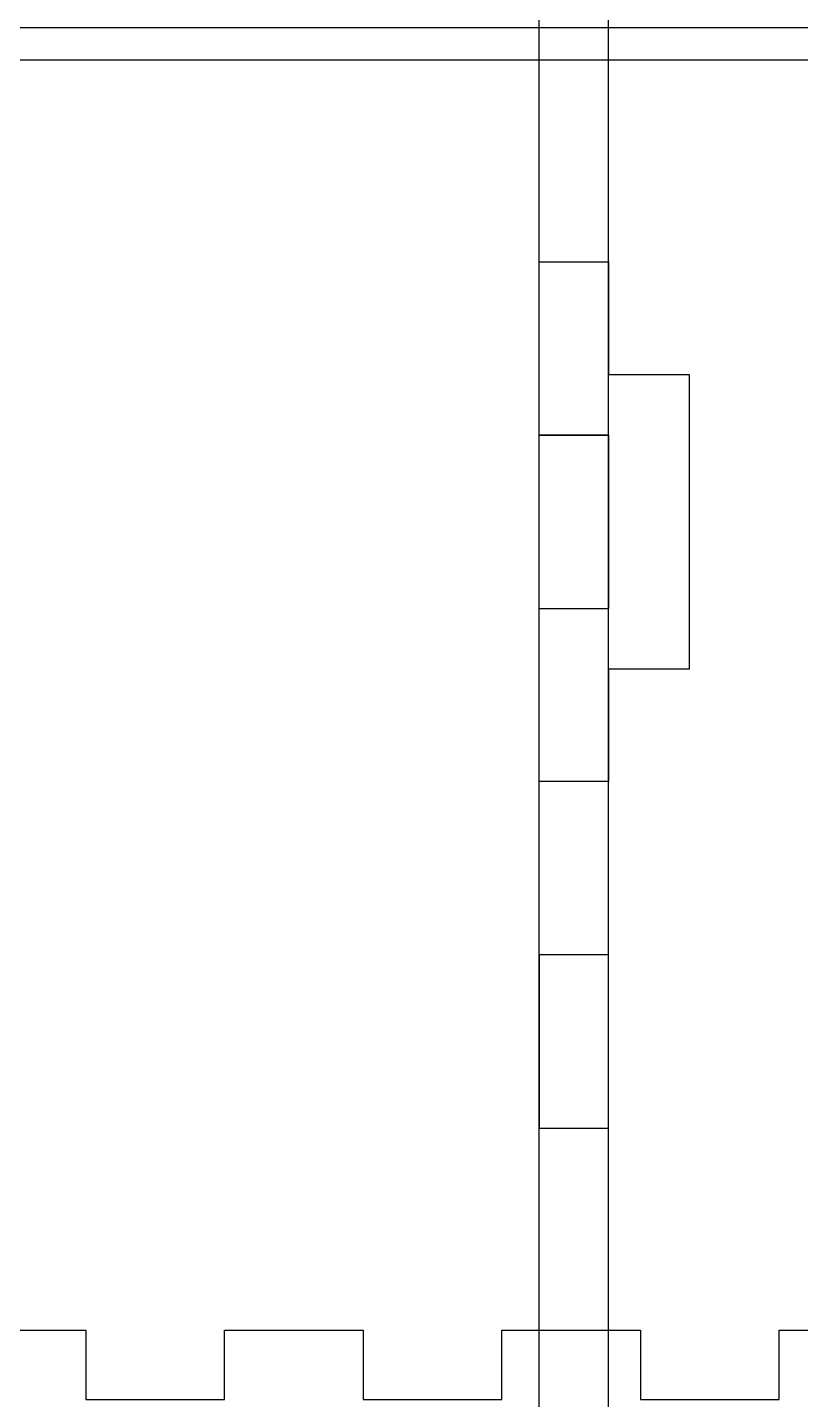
# Model space of a CAD drawing. Header units: millimetres. Extents: x -118 to 1034, y -150 to 646.
# Drawn here: x 502.4 to 569.4, y 229.3 to 348.1 of the extents above; entities that cross this region are included whole.
import ezdxf

# ---------------------------------------------------------------- set-up
doc = ezdxf.new("R2010")
doc.units = ezdxf.units.MM
doc.layers.add('Holes', color=1, linetype='Continuous', plot=False)
doc.layers.add('TabGuides', color=3, linetype='Continuous')
doc.layers.add('text', color=5, linetype='Continuous')

msp = doc.modelspace()

# ---------------------------------------------------------------- linework, layer by layer
for p, q in [((435.5074, 348.0963), (644.0074, 348.0963)), ((435.5074, 348.0963), (644.0074, 348.0963)), ((435.5074, 348.0963), (644.0074, 348.0963)), ((435.5074, 348.0963), (644.0074, 348.0963)), ((435.5074, 348.0963), (644.0074, 348.0963)), ((435.5074, 348.0963), (644.0074, 348.0963)), ((435.5074, 348.0963), (644.0074, 348.0963)), ((435.5074, 348.0963), (644.0074, 348.0963)), ((435.5074, 348.0963), (644.0074, 348.0963)), ((435.5074, 348.0963), (644.0074, 348.0963)), ((435.5074, 348.0963), (644.0074, 348.0963)), ((435.5074, 348.0963), (644.0074, 348.0963)), ((435.5074, 348.0963), (644.0074, 348.0963)), ((435.5074, 348.0963), (644.0074, 348.0963)), ((435.5074, 348.0963), (644.0074, 348.0963)), ((435.5074, 348.0963), (644.0074, 348.0963)), ((435.5074, 348.0963), (644.0074, 348.0963)), ((435.5074, 348.0963), (644.0074, 348.0963)), ((435.5074, 348.0963), (644.0074, 348.0963)), ((435.5074, 348.0963), (644.0074, 348.0963)), ((435.5074, 348.0963), (644.0074, 348.0963)), ((435.5074, 348.0963), (644.0074, 348.0963)), ((435.5074, 348.0963), (644.0074, 348.0963)), ((435.5074, 348.0963), (644.0074, 348.0963)), ((435.5074, 348.0963), (644.0074, 348.0963)), ((435.5074, 348.0963), (644.0074, 348.0963)), ((435.5074, 348.0963), (644.0074, 348.0963)), ((435.5074, 348.0963), (644.0074, 348.0963)), ((435.5074, 348.0963), (644.0074, 348.0963)), ((435.5074, 348.0963), (644.0074, 348.0963)), ((495.5074, 235.3463), (507.5074, 235.3463)), ((495.5074, 235.3463), (507.5074, 235.3463)), ((495.5074, 235.3463), (507.5074, 235.3463)), ((495.5074, 235.3463), (507.5074, 235.3463)), ((495.5074, 235.3463), (507.5074, 235.3463)), ((495.5074, 235.3463), (507.5074, 235.3463)), ((495.5074, 235.3463), (507.5074, 235.3463)), ((495.5074, 235.3463), (507.5074, 235.3463)), ((495.5074, 235.3463), (507.5074, 235.3463)), ((495.5074, 235.3463), (507.5074, 235.3463)), ((495.5074, 235.3463), (507.5074, 235.3463)), ((495.5074, 235.3463), (507.5074, 235.3463)), ((495.5074, 235.3463), (507.5074, 235.3463)), ((495.5074, 235.3463), (507.5074, 235.3463)), ((495.5074, 235.3463), (507.5074, 235.3463)), ((495.5074, 235.3463), (507.5074, 235.3463)), ((495.5074, 235.3463), (507.5074, 235.3463)), ((495.5074, 235.3463), (507.5074, 235.3463)), ((495.5074, 235.3463), (507.5074, 235.3463)), ((495.5074, 235.3463), (507.5074, 235.3463)), ((495.5074, 235.3463), (507.5074, 235.3463)), ((495.5074, 235.3463), (507.5074, 235.3463)), ((495.5074, 235.3463), (507.5074, 235.3463)), ((495.5074, 235.3463), (507.5074, 235.3463)), ((495.5074, 235.3463), (507.5074, 235.3463)), ((495.5074, 235.3463), (507.5074, 235.3463)), ((495.5074, 235.3463), (507.5074, 235.3463)), ((495.5074, 235.3463), (507.5074, 235.3463)), ((495.5074, 235.3463), (507.5074, 235.3463)), ((495.5074, 235.3463), (507.5074, 235.3463)), ((507.5074, 235.3463), (507.5074, 229.3463)), ((507.5074, 235.3463), (507.5074, 229.3463)), ((507.5074, 235.3463), (507.5074, 229.3463)), ((507.5074, 235.3463), (507.5074, 229.3463)), ((507.5074, 235.3463), (507.5074, 229.3463)), ((507.5074, 235.3463), (507.5074, 229.3463)), ((507.5074, 235.3463), (507.5074, 229.3463)), ((507.5074, 235.3463), (507.5074, 229.3463)), ((507.5074, 235.3463), (507.5074, 229.3463)), ((507.5074, 235.3463), (507.5074, 229.3463)), ((507.5074, 235.3463), (507.5074, 229.3463)), ((507.5074, 235.3463), (507.5074, 229.3463)), ((507.5074, 235.3463), (507.5074, 229.3463)), ((507.5074, 235.3463), (507.5074, 229.3463)), ((507.5074, 235.3463), (507.5074, 229.3463)), ((507.5074, 235.3463), (507.5074, 229.3463)), ((507.5074, 235.3463), (507.5074, 229.3463)), ((507.5074, 235.3463), (507.5074, 229.3463)), ((507.5074, 235.3463), (507.5074, 229.3463)), ((507.5074, 235.3463), (507.5074, 229.3463)), ((507.5074, 235.3463), (507.5074, 229.3463)), ((507.5074, 235.3463), (507.5074, 229.3463)), ((507.5074, 235.3463), (507.5074, 229.3463)), ((507.5074, 235.3463), (507.5074, 229.3463)), ((507.5074, 235.3463), (507.5074, 229.3463)), ((507.5074, 235.3463), (507.5074, 229.3463)), ((507.5074, 235.3463), (507.5074, 229.3463)), ((507.5074, 235.3463), (507.5074, 229.3463)), ((507.5074, 235.3463), (507.5074, 229.3463)), ((507.5074, 235.3463), (507.5074, 229.3463)), ((519.5074, 229.3463), (519.5074, 235.3463)), ((519.5074, 235.3463), (531.5074, 235.3463)), ((519.5074, 229.3463), (519.5074, 235.3463)), ((519.5074, 235.3463), (531.5074, 235.3463)), ((519.5074, 229.3463), (519.5074, 235.3463)), ((519.5074, 235.3463), (531.5074, 235.3463)), ((519.5074, 229.3463), (519.5074, 235.3463)), ((519.5074, 235.3463), (531.5074, 235.3463)), ((519.5074, 229.3463), (519.5074, 235.3463)), ((519.5074, 235.3463), (531.5074, 235.3463)), ((519.5074, 229.3463), (519.5074, 235.3463)), ((519.5074, 235.3463), (531.5074, 235.3463)), ((519.5074, 229.3463), (519.5074, 235.3463)), ((519.5074, 235.3463), (531.5074, 235.3463)), ((519.5074, 229.3463), (519.5074, 235.3463)), ((519.5074, 235.3463), (531.5074, 235.3463)), ((519.5074, 229.3463), (519.5074, 235.3463)), ((519.5074, 235.3463), (531.5074, 235.3463)), ((519.5074, 229.3463), (519.5074, 235.3463)), ((519.5074, 235.3463), (531.5074, 235.3463)), ((519.5074, 229.3463), (519.5074, 235.3463)), ((519.5074, 235.3463), (531.5074, 235.3463)), ((519.5074, 229.3463), (519.5074, 235.3463)), ((519.5074, 235.3463), (531.5074, 235.3463)), ((519.5074, 229.3463), (519.5074, 235.3463)), ((519.5074, 235.3463), (531.5074, 235.3463)), ((519.5074, 229.3463), (519.5074, 235.3463)), ((519.5074, 235.3463), (531.5074, 235.3463)), ((519.5074, 229.3463), (519.5074, 235.3463)), ((519.5074, 235.3463), (531.5074, 235.3463)), ((519.5074, 229.3463), (519.5074, 235.3463)), ((519.5074, 235.3463), (531.5074, 235.3463)), ((519.5074, 229.3463), (519.5074, 235.3463)), ((519.5074, 235.3463), (531.5074, 235.3463)), ((519.5074, 229.3463), (519.5074, 235.3463)), ((519.5074, 235.3463), (531.5074, 235.3463)), ((519.5074, 229.3463), (519.5074, 235.3463)), ((519.5074, 235.3463), (531.5074, 235.3463)), ((519.5074, 229.3463), (519.5074, 235.3463)), ((519.5074, 235.3463), (531.5074, 235.3463)), ((519.5074, 229.3463), (519.5074, 235.3463)), ((519.5074, 235.3463), (531.5074, 235.3463)), ((519.5074, 229.3463), (519.5074, 235.3463)), ((519.5074, 235.3463), (531.5074, 235.3463)), ((519.5074, 229.3463), (519.5074, 235.3463)), ((519.5074, 235.3463), (531.5074, 235.3463)), ((519.5074, 229.3463), (519.5074, 235.3463)), ((519.5074, 235.3463), (531.5074, 235.3463)), ((519.5074, 229.3463), (519.5074, 235.3463)), ((519.5074, 235.3463), (531.5074, 235.3463)), ((519.5074, 229.3463), (519.5074, 235.3463)), ((519.5074, 235.3463), (531.5074, 235.3463)), ((519.5074, 229.3463), (519.5074, 235.3463)), ((519.5074, 235.3463), (531.5074, 235.3463)), ((519.5074, 229.3463), (519.5074, 235.3463)), ((519.5074, 235.3463), (531.5074, 235.3463)), ((519.5074, 229.3463), (519.5074, 235.3463)), ((519.5074, 235.3463), (531.5074, 235.3463)), ((519.5074, 229.3463), (519.5074, 235.3463)), ((519.5074, 235.3463), (531.5074, 235.3463)), ((531.5074, 235.3463), (531.5074, 229.3463)), ((531.5074, 235.3463), (531.5074, 229.3463)), ((531.5074, 235.3463), (531.5074, 229.3463)), ((531.5074, 235.3463), (531.5074, 229.3463)), ((531.5074, 235.3463), (531.5074, 229.3463)), ((531.5074, 235.3463), (531.5074, 229.3463)), ((531.5074, 235.3463), (531.5074, 229.3463)), ((531.5074, 235.3463), (531.5074, 229.3463)), ((531.5074, 235.3463), (531.5074, 229.3463)), ((531.5074, 235.3463), (531.5074, 229.3463)), ((531.5074, 235.3463), (531.5074, 229.3463)), ((531.5074, 235.3463), (531.5074, 229.3463)), ((531.5074, 235.3463), (531.5074, 229.3463)), ((531.5074, 235.3463), (531.5074, 229.3463)), ((531.5074, 235.3463), (531.5074, 229.3463)), ((531.5074, 235.3463), (531.5074, 229.3463)), ((531.5074, 235.3463), (531.5074, 229.3463)), ((531.5074, 235.3463), (531.5074, 229.3463)), ((531.5074, 235.3463), (531.5074, 229.3463)), ((531.5074, 235.3463), (531.5074, 229.3463)), ((531.5074, 235.3463), (531.5074, 229.3463)), ((531.5074, 235.3463), (531.5074, 229.3463)), ((531.5074, 235.3463), (531.5074, 229.3463)), ((531.5074, 235.3463), (531.5074, 229.3463)), ((531.5074, 235.3463), (531.5074, 229.3463)), ((531.5074, 235.3463), (531.5074, 229.3463)), ((531.5074, 235.3463), (531.5074, 229.3463)), ((531.5074, 235.3463), (531.5074, 229.3463)), ((531.5074, 235.3463), (531.5074, 229.3463)), ((531.5074, 235.3463), (531.5074, 229.3463)), ((543.5074, 229.3463), (543.5074, 235.3463)), ((543.5074, 235.3463), (555.5074, 235.3463)), ((543.5074, 229.3463), (543.5074, 235.3463)), ((543.5074, 235.3463), (555.5074, 235.3463)), ((543.5074, 229.3463), (543.5074, 235.3463)), ((543.5074, 235.3463), (555.5074, 235.3463)), ((543.5074, 229.3463), (543.5074, 235.3463)), ((543.5074, 235.3463), (555.5074, 235.3463)), ((543.5074, 229.3463), (543.5074, 235.3463)), ((543.5074, 235.3463), (555.5074, 235.3463)), ((543.5074, 229.3463), (543.5074, 235.3463)), ((543.5074, 235.3463), (555.5074, 235.3463)), ((543.5074, 229.3463), (543.5074, 235.3463)), ((543.5074, 235.3463), (555.5074, 235.3463)), ((543.5074, 229.3463), (543.5074, 235.3463)), ((543.5074, 235.3463), (555.5074, 235.3463)), ((543.5074, 229.3463), (543.5074, 235.3463)), ((543.5074, 235.3463), (555.5074, 235.3463)), ((543.5074, 229.3463), (543.5074, 235.3463)), ((543.5074, 235.3463), (555.5074, 235.3463)), ((543.5074, 229.3463), (543.5074, 235.3463)), ((543.5074, 235.3463), (555.5074, 235.3463)), ((543.5074, 229.3463), (543.5074, 235.3463)), ((543.5074, 235.3463), (555.5074, 235.3463)), ((543.5074, 229.3463), (543.5074, 235.3463)), ((543.5074, 235.3463), (555.5074, 235.3463)), ((543.5074, 229.3463), (543.5074, 235.3463)), ((543.5074, 235.3463), (555.5074, 235.3463)), ((543.5074, 229.3463), (543.5074, 235.3463)), ((543.5074, 235.3463), (555.5074, 235.3463)), ((543.5074, 229.3463), (543.5074, 235.3463)), ((543.5074, 235.3463), (555.5074, 235.3463)), ((543.5074, 229.3463), (543.5074, 235.3463)), ((543.5074, 235.3463), (555.5074, 235.3463)), ((543.5074, 229.3463), (543.5074, 235.3463)), ((543.5074, 235.3463), (555.5074, 235.3463)), ((543.5074, 229.3463), (543.5074, 235.3463)), ((543.5074, 235.3463), (555.5074, 235.3463)), ((543.5074, 229.3463), (543.5074, 235.3463)), ((543.5074, 235.3463), (555.5074, 235.3463)), ((543.5074, 229.3463), (543.5074, 235.3463)), ((543.5074, 235.3463), (555.5074, 235.3463)), ((543.5074, 229.3463), (543.5074, 235.3463)), ((543.5074, 235.3463), (555.5074, 235.3463)), ((543.5074, 229.3463), (543.5074, 235.3463)), ((543.5074, 235.3463), (555.5074, 235.3463)), ((543.5074, 229.3463), (543.5074, 235.3463)), ((543.5074, 235.3463), (555.5074, 235.3463)), ((543.5074, 229.3463), (543.5074, 235.3463)), ((543.5074, 235.3463), (555.5074, 235.3463)), ((543.5074, 229.3463), (543.5074, 235.3463)), ((543.5074, 235.3463), (555.5074, 235.3463)), ((543.5074, 229.3463), (543.5074, 235.3463)), ((543.5074, 235.3463), (555.5074, 235.3463)), ((543.5074, 229.3463), (543.5074, 235.3463)), ((543.5074, 235.3463), (555.5074, 235.3463)), ((543.5074, 229.3463), (543.5074, 235.3463)), ((543.5074, 235.3463), (555.5074, 235.3463)), ((543.5074, 229.3463), (543.5074, 235.3463)), ((543.5074, 235.3463), (555.5074, 235.3463)), ((555.5074, 235.3463), (555.5074, 229.3463)), ((555.5074, 235.3463), (555.5074, 229.3463)), ((555.5074, 235.3463), (555.5074, 229.3463)), ((555.5074, 235.3463), (555.5074, 229.3463)), ((555.5074, 235.3463), (555.5074, 229.3463)), ((555.5074, 235.3463), (555.5074, 229.3463)), ((555.5074, 235.3463), (555.5074, 229.3463)), ((555.5074, 235.3463), (555.5074, 229.3463)), ((555.5074, 235.3463), (555.5074, 229.3463)), ((555.5074, 235.3463), (555.5074, 229.3463)), ((555.5074, 235.3463), (555.5074, 229.3463)), ((555.5074, 235.3463), (555.5074, 229.3463)), ((555.5074, 235.3463), (555.5074, 229.3463)), ((555.5074, 235.3463), (555.5074, 229.3463)), ((555.5074, 235.3463), (555.5074, 229.3463)), ((555.5074, 235.3463), (555.5074, 229.3463)), ((555.5074, 235.3463), (555.5074, 229.3463)), ((555.5074, 235.3463), (555.5074, 229.3463)), ((555.5074, 235.3463), (555.5074, 229.3463)), ((555.5074, 235.3463), (555.5074, 229.3463)), ((555.5074, 235.3463), (555.5074, 229.3463)), ((555.5074, 235.3463), (555.5074, 229.3463)), ((555.5074, 235.3463), (555.5074, 229.3463)), ((555.5074, 235.3463), (555.5074, 229.3463)), ((555.5074, 235.3463), (555.5074, 229.3463)), ((555.5074, 235.3463), (555.5074, 229.3463)), ((555.5074, 235.3463), (555.5074, 229.3463)), ((555.5074, 235.3463), (555.5074, 229.3463)), ((555.5074, 235.3463), (555.5074, 229.3463)), ((555.5074, 235.3463), (555.5074, 229.3463)), ((567.5074, 229.3463), (567.5074, 235.3463)), ((567.5074, 235.3463), (579.5074, 235.3463)), ((567.5074, 229.3463), (567.5074, 235.3463)), ((567.5074, 235.3463), (579.5074, 235.3463)), ((567.5074, 229.3463), (567.5074, 235.3463)), ((567.5074, 235.3463), (579.5074, 235.3463)), ((567.5074, 229.3463), (567.5074, 235.3463)), ((567.5074, 235.3463), (579.5074, 235.3463)), ((567.5074, 229.3463), (567.5074, 235.3463)), ((567.5074, 235.3463), (579.5074, 235.3463)), ((567.5074, 229.3463), (567.5074, 235.3463)), ((567.5074, 235.3463), (579.5074, 235.3463)), ((567.5074, 229.3463), (567.5074, 235.3463)), ((567.5074, 235.3463), (579.5074, 235.3463)), ((567.5074, 229.3463), (567.5074, 235.3463)), ((567.5074, 235.3463), (579.5074, 235.3463)), ((567.5074, 229.3463), (567.5074, 235.3463)), ((567.5074, 235.3463), (579.5074, 235.3463)), ((567.5074, 229.3463), (567.5074, 235.3463)), ((567.5074, 235.3463), (579.5074, 235.3463)), ((567.5074, 229.3463), (567.5074, 235.3463)), ((567.5074, 235.3463), (579.5074, 235.3463)), ((567.5074, 229.3463), (567.5074, 235.3463)), ((567.5074, 235.3463), (579.5074, 235.3463)), ((567.5074, 229.3463), (567.5074, 235.3463)), ((567.5074, 235.3463), (579.5074, 235.3463)), ((567.5074, 229.3463), (567.5074, 235.3463)), ((567.5074, 235.3463), (579.5074, 235.3463)), ((567.5074, 229.3463), (567.5074, 235.3463)), ((567.5074, 235.3463), (579.5074, 235.3463)), ((567.5074, 229.3463), (567.5074, 235.3463)), ((567.5074, 235.3463), (579.5074, 235.3463)), ((567.5074, 229.3463), (567.5074, 235.3463)), ((567.5074, 235.3463), (579.5074, 235.3463)), ((567.5074, 229.3463), (567.5074, 235.3463)), ((567.5074, 235.3463), (579.5074, 235.3463)), ((567.5074, 229.3463), (567.5074, 235.3463)), ((567.5074, 235.3463), (579.5074, 235.3463)), ((567.5074, 229.3463), (567.5074, 235.3463)), ((567.5074, 235.3463), (579.5074, 235.3463)), ((567.5074, 229.3463), (567.5074, 235.3463)), ((567.5074, 235.3463), (579.5074, 235.3463)), ((567.5074, 229.3463), (567.5074, 235.3463)), ((567.5074, 235.3463), (579.5074, 235.3463)), ((567.5074, 229.3463), (567.5074, 235.3463)), ((567.5074, 235.3463), (579.5074, 235.3463)), ((567.5074, 229.3463), (567.5074, 235.3463)), ((567.5074, 235.3463), (579.5074, 235.3463)), ((567.5074, 229.3463), (567.5074, 235.3463)), ((567.5074, 235.3463), (579.5074, 235.3463)), ((567.5074, 229.3463), (567.5074, 235.3463)), ((567.5074, 235.3463), (579.5074, 235.3463)), ((567.5074, 229.3463), (567.5074, 235.3463)), ((567.5074, 235.3463), (579.5074, 235.3463)), ((567.5074, 229.3463), (567.5074, 235.3463)), ((567.5074, 235.3463), (579.5074, 235.3463)), ((567.5074, 229.3463), (567.5074, 235.3463)), ((567.5074, 235.3463), (579.5074, 235.3463)), ((567.5074, 229.3463), (567.5074, 235.3463)), ((567.5074, 235.3463), (579.5074, 235.3463)), ((507.5074, 229.3463), (519.5074, 229.3463)), ((507.5074, 229.3463), (519.5074, 229.3463)), ((507.5074, 229.3463), (519.5074, 229.3463)), ((507.5074, 229.3463), (519.5074, 229.3463)), ((507.5074, 229.3463), (519.5074, 229.3463)), ((507.5074, 229.3463), (519.5074, 229.3463)), ((507.5074, 229.3463), (519.5074, 229.3463)), ((507.5074, 229.3463), (519.5074, 229.3463)), ((507.5074, 229.3463), (519.5074, 229.3463)), ((507.5074, 229.3463), (519.5074, 229.3463)), ((507.5074, 229.3463), (519.5074, 229.3463)), ((507.5074, 229.3463), (519.5074, 229.3463)), ((507.5074, 229.3463), (519.5074, 229.3463)), ((507.5074, 229.3463), (519.5074, 229.3463)), ((507.5074, 229.3463), (519.5074, 229.3463)), ((507.5074, 229.3463), (519.5074, 229.3463)), ((507.5074, 229.3463), (519.5074, 229.3463)), ((507.5074, 229.3463), (519.5074, 229.3463)), ((507.5074, 229.3463), (519.5074, 229.3463)), ((507.5074, 229.3463), (519.5074, 229.3463)), ((507.5074, 229.3463), (519.5074, 229.3463)), ((507.5074, 229.3463), (519.5074, 229.3463)), ((507.5074, 229.3463), (519.5074, 229.3463)), ((507.5074, 229.3463), (519.5074, 229.3463)), ((507.5074, 229.3463), (519.5074, 229.3463)), ((507.5074, 229.3463), (519.5074, 229.3463)), ((507.5074, 229.3463), (519.5074, 229.3463)), ((507.5074, 229.3463), (519.5074, 229.3463)), ((507.5074, 229.3463), (519.5074, 229.3463)), ((507.5074, 229.3463), (519.5074, 229.3463)), ((531.5074, 229.3463), (543.5074, 229.3463)), ((531.5074, 229.3463), (543.5074, 229.3463)), ((531.5074, 229.3463), (543.5074, 229.3463)), ((531.5074, 229.3463), (543.5074, 229.3463)), ((531.5074, 229.3463), (543.5074, 229.3463)), ((531.5074, 229.3463), (543.5074, 229.3463)), ((531.5074, 229.3463), (543.5074, 229.3463)), ((531.5074, 229.3463), (543.5074, 229.3463)), ((531.5074, 229.3463), (543.5074, 229.3463)), ((531.5074, 229.3463), (543.5074, 229.3463)), ((531.5074, 229.3463), (543.5074, 229.3463)), ((531.5074, 229.3463), (543.5074, 229.3463)), ((531.5074, 229.3463), (543.5074, 229.3463)), ((531.5074, 229.3463), (543.5074, 229.3463)), ((531.5074, 229.3463), (543.5074, 229.3463)), ((531.5074, 229.3463), (543.5074, 229.3463)), ((531.5074, 229.3463), (543.5074, 229.3463)), ((531.5074, 229.3463), (543.5074, 229.3463)), ((531.5074, 229.3463), (543.5074, 229.3463)), ((531.5074, 229.3463), (543.5074, 229.3463)), ((531.5074, 229.3463), (543.5074, 229.3463)), ((531.5074, 229.3463), (543.5074, 229.3463)), ((531.5074, 229.3463), (543.5074, 229.3463)), ((531.5074, 229.3463), (543.5074, 229.3463)), ((531.5074, 229.3463), (543.5074, 229.3463)), ((531.5074, 229.3463), (543.5074, 229.3463)), ((531.5074, 229.3463), (543.5074, 229.3463)), ((531.5074, 229.3463), (543.5074, 229.3463)), ((531.5074, 229.3463), (543.5074, 229.3463)), ((531.5074, 229.3463), (543.5074, 229.3463)), ((555.5074, 229.3463), (567.5074, 229.3463)), ((555.5074, 229.3463), (567.5074, 229.3463)), ((555.5074, 229.3463), (567.5074, 229.3463)), ((555.5074, 229.3463), (567.5074, 229.3463)), ((555.5074, 229.3463), (567.5074, 229.3463)), ((555.5074, 229.3463), (567.5074, 229.3463)), ((555.5074, 229.3463), (567.5074, 229.3463)), ((555.5074, 229.3463), (567.5074, 229.3463)), ((555.5074, 229.3463), (567.5074, 229.3463)), ((555.5074, 229.3463), (567.5074, 229.3463)), ((555.5074, 229.3463), (567.5074, 229.3463)), ((555.5074, 229.3463), (567.5074, 229.3463)), ((555.5074, 229.3463), (567.5074, 229.3463)), ((555.5074, 229.3463), (567.5074, 229.3463)), ((555.5074, 229.3463), (567.5074, 229.3463)), ((555.5074, 229.3463), (567.5074, 229.3463)), ((555.5074, 229.3463), (567.5074, 229.3463)), ((555.5074, 229.3463), (567.5074, 229.3463)), ((555.5074, 229.3463), (567.5074, 229.3463)), ((555.5074, 229.3463), (567.5074, 229.3463)), ((555.5074, 229.3463), (567.5074, 229.3463)), ((555.5074, 229.3463), (567.5074, 229.3463)), ((555.5074, 229.3463), (567.5074, 229.3463)), ((555.5074, 229.3463), (567.5074, 229.3463)), ((555.5074, 229.3463), (567.5074, 229.3463)), ((555.5074, 229.3463), (567.5074, 229.3463)), ((555.5074, 229.3463), (567.5074, 229.3463)), ((555.5074, 229.3463), (567.5074, 229.3463)), ((555.5074, 229.3463), (567.5074, 229.3463)), ((555.5074, 229.3463), (567.5074, 229.3463))]:
    msp.add_line(p, q)
at = {"layer": 'Holes'}
for p, q in [((546.7359, 312.8223), (546.7359, 327.8223)), ((546.7359, 327.8223), (552.7359, 327.8223)), ((546.7359, 312.8223), (546.7359, 327.8223)), ((546.7359, 327.8223), (552.7359, 327.8223)), ((546.7359, 312.8223), (546.7359, 327.8223)), ((546.7359, 327.8223), (552.7359, 327.8223)), ((546.7359, 312.8223), (546.7359, 327.8223)), ((546.7359, 327.8223), (552.7359, 327.8223)), ((546.7359, 312.8223), (546.7359, 327.8223)), ((546.7359, 327.8223), (552.7359, 327.8223)), ((546.7359, 312.8223), (546.7359, 327.8223)), ((546.7359, 327.8223), (552.7359, 327.8223)), ((546.7359, 312.8223), (546.7359, 327.8223)), ((546.7359, 327.8223), (552.7359, 327.8223)), ((546.7359, 312.8223), (546.7359, 327.8223)), ((546.7359, 327.8223), (552.7359, 327.8223)), ((546.7359, 312.8223), (546.7359, 327.8223)), ((546.7359, 327.8223), (552.7359, 327.8223)), ((546.7359, 312.8223), (546.7359, 327.8223)), ((546.7359, 327.8223), (552.7359, 327.8223)), ((546.7359, 312.8223), (546.7359, 327.8223)), ((546.7359, 327.8223), (552.7359, 327.8223)), ((546.7359, 312.8223), (546.7359, 327.8223)), ((546.7359, 327.8223), (552.7359, 327.8223)), ((546.7359, 312.8223), (546.7359, 327.8223)), ((546.7359, 327.8223), (552.7359, 327.8223)), ((546.7359, 312.8223), (546.7359, 327.8223)), ((546.7359, 327.8223), (552.7359, 327.8223)), ((546.7359, 312.8223), (546.7359, 327.8223)), ((546.7359, 327.8223), (552.7359, 327.8223)), ((546.7359, 312.8223), (546.7359, 327.8223)), ((546.7359, 327.8223), (552.7359, 327.8223)), ((546.7359, 312.8223), (546.7359, 327.8223)), ((546.7359, 327.8223), (552.7359, 327.8223)), ((546.7359, 312.8223), (546.7359, 327.8223)), ((546.7359, 327.8223), (552.7359, 327.8223)), ((546.7359, 312.8223), (546.7359, 327.8223)), ((546.7359, 327.8223), (552.7359, 327.8223)), ((546.7359, 312.8223), (546.7359, 327.8223)), ((546.7359, 327.8223), (552.7359, 327.8223)), ((546.7359, 312.8223), (546.7359, 327.8223)), ((546.7359, 327.8223), (552.7359, 327.8223)), ((546.7359, 312.8223), (546.7359, 327.8223)), ((546.7359, 327.8223), (552.7359, 327.8223)), ((546.7359, 312.8223), (546.7359, 327.8223)), ((546.7359, 327.8223), (552.7359, 327.8223)), ((546.7359, 312.8223), (546.7359, 327.8223)), ((546.7359, 327.8223), (552.7359, 327.8223)), ((546.7359, 312.8223), (546.7359, 327.8223)), ((546.7359, 327.8223), (552.7359, 327.8223)), ((546.7359, 312.8223), (546.7359, 327.8223)), ((546.7359, 327.8223), (552.7359, 327.8223)), ((546.7359, 312.8223), (546.7359, 327.8223)), ((546.7359, 327.8223), (552.7359, 327.8223)), ((546.7359, 312.8223), (546.7359, 327.8223)), ((546.7359, 327.8223), (552.7359, 327.8223)), ((546.7359, 312.8223), (546.7359, 327.8223)), ((546.7359, 327.8223), (552.7359, 327.8223)), ((546.7359, 312.8223), (546.7359, 327.8223)), ((546.7359, 327.8223), (552.7359, 327.8223)), ((552.7359, 327.8223), (552.7359, 318.0723)), ((552.7359, 327.8223), (552.7359, 318.0723)), ((552.7359, 327.8223), (552.7359, 318.0723)), ((552.7359, 327.8223), (552.7359, 318.0723)), ((552.7359, 327.8223), (552.7359, 318.0723)), ((552.7359, 327.8223), (552.7359, 318.0723)), ((552.7359, 327.8223), (552.7359, 318.0723)), ((552.7359, 327.8223), (552.7359, 318.0723)), ((552.7359, 327.8223), (552.7359, 318.0723)), ((552.7359, 327.8223), (552.7359, 318.0723)), ((552.7359, 327.8223), (552.7359, 318.0723)), ((552.7359, 327.8223), (552.7359, 318.0723)), ((552.7359, 327.8223), (552.7359, 318.0723)), ((552.7359, 327.8223), (552.7359, 318.0723)), ((552.7359, 327.8223), (552.7359, 318.0723)), ((552.7359, 327.8223), (552.7359, 318.0723)), ((552.7359, 327.8223), (552.7359, 318.0723)), ((552.7359, 327.8223), (552.7359, 318.0723)), ((552.7359, 327.8223), (552.7359, 318.0723)), ((552.7359, 327.8223), (552.7359, 318.0723)), ((552.7359, 327.8223), (552.7359, 318.0723)), ((552.7359, 327.8223), (552.7359, 318.0723)), ((552.7359, 327.8223), (552.7359, 318.0723)), ((552.7359, 327.8223), (552.7359, 318.0723)), ((552.7359, 327.8223), (552.7359, 318.0723)), ((552.7359, 327.8223), (552.7359, 318.0723)), ((552.7359, 327.8223), (552.7359, 318.0723)), ((552.7359, 327.8223), (552.7359, 318.0723)), ((552.7359, 327.8223), (552.7359, 318.0723)), ((552.7359, 327.8223), (552.7359, 318.0723)), ((552.7359, 318.0723), (559.7359, 318.0723)), ((552.7359, 318.0723), (559.7359, 318.0723)), ((552.7359, 318.0723), (559.7359, 318.0723)), ((552.7359, 318.0723), (559.7359, 318.0723)), ((552.7359, 318.0723), (559.7359, 318.0723)), ((552.7359, 318.0723), (559.7359, 318.0723)), ((552.7359, 318.0723), (559.7359, 318.0723)), ((552.7359, 318.0723), (559.7359, 318.0723)), ((552.7359, 318.0723), (559.7359, 318.0723)), ((552.7359, 318.0723), (559.7359, 318.0723)), ((552.7359, 318.0723), (559.7359, 318.0723)), ((552.7359, 318.0723), (559.7359, 318.0723)), ((552.7359, 318.0723), (559.7359, 318.0723)), ((552.7359, 318.0723), (559.7359, 318.0723)), ((552.7359, 318.0723), (559.7359, 318.0723)), ((552.7359, 318.0723), (559.7359, 318.0723)), ((552.7359, 318.0723), (559.7359, 318.0723)), ((552.7359, 318.0723), (559.7359, 318.0723)), ((552.7359, 318.0723), (559.7359, 318.0723)), ((552.7359, 318.0723), (559.7359, 318.0723)), ((552.7359, 318.0723), (559.7359, 318.0723)), ((552.7359, 318.0723), (559.7359, 318.0723)), ((552.7359, 318.0723), (559.7359, 318.0723)), ((552.7359, 318.0723), (559.7359, 318.0723)), ((552.7359, 318.0723), (559.7359, 318.0723)), ((552.7359, 318.0723), (559.7359, 318.0723)), ((552.7359, 318.0723), (559.7359, 318.0723)), ((552.7359, 318.0723), (559.7359, 318.0723)), ((552.7359, 318.0723), (559.7359, 318.0723)), ((552.7359, 318.0723), (559.7359, 318.0723)), ((559.7359, 318.0723), (559.7359, 292.5723)), ((559.7359, 318.0723), (559.7359, 292.5723)), ((559.7359, 318.0723), (559.7359, 292.5723)), ((559.7359, 318.0723), (559.7359, 292.5723)), ((559.7359, 318.0723), (559.7359, 292.5723)), ((559.7359, 318.0723), (559.7359, 292.5723)), ((559.7359, 318.0723), (559.7359, 292.5723)), ((559.7359, 318.0723), (559.7359, 292.5723)), ((559.7359, 318.0723), (559.7359, 292.5723)), ((559.7359, 318.0723), (559.7359, 292.5723)), ((559.7359, 318.0723), (559.7359, 292.5723)), ((559.7359, 318.0723), (559.7359, 292.5723)), ((559.7359, 318.0723), (559.7359, 292.5723)), ((559.7359, 318.0723), (559.7359, 292.5723)), ((559.7359, 318.0723), (559.7359, 292.5723)), ((559.7359, 318.0723), (559.7359, 292.5723)), ((559.7359, 318.0723), (559.7359, 292.5723)), ((559.7359, 318.0723), (559.7359, 292.5723)), ((559.7359, 318.0723), (559.7359, 292.5723)), ((559.7359, 318.0723), (559.7359, 292.5723)), ((559.7359, 318.0723), (559.7359, 292.5723)), ((559.7359, 318.0723), (559.7359, 292.5723)), ((559.7359, 318.0723), (559.7359, 292.5723)), ((559.7359, 318.0723), (559.7359, 292.5723)), ((559.7359, 318.0723), (559.7359, 292.5723)), ((559.7359, 318.0723), (559.7359, 292.5723)), ((559.7359, 318.0723), (559.7359, 292.5723)), ((559.7359, 318.0723), (559.7359, 292.5723)), ((559.7359, 318.0723), (559.7359, 292.5723)), ((559.7359, 318.0723), (559.7359, 292.5723)), ((552.7359, 312.8223), (546.7359, 312.8223)), ((546.7359, 312.8223), (552.7359, 312.8223)), ((552.7359, 312.8223), (546.7359, 312.8223)), ((546.7359, 312.8223), (552.7359, 312.8223)), ((552.7359, 312.8223), (546.7359, 312.8223)), ((546.7359, 312.8223), (552.7359, 312.8223)), ((552.7359, 312.8223), (546.7359, 312.8223)), ((546.7359, 312.8223), (552.7359, 312.8223)), ((552.7359, 312.8223), (546.7359, 312.8223)), ((546.7359, 312.8223), (552.7359, 312.8223)), ((552.7359, 312.8223), (546.7359, 312.8223)), ((546.7359, 312.8223), (552.7359, 312.8223)), ((552.7359, 312.8223), (546.7359, 312.8223)), ((546.7359, 312.8223), (552.7359, 312.8223)), ((552.7359, 312.8223), (546.7359, 312.8223)), ((546.7359, 312.8223), (552.7359, 312.8223)), ((552.7359, 312.8223), (546.7359, 312.8223)), ((546.7359, 312.8223), (552.7359, 312.8223)), ((552.7359, 312.8223), (546.7359, 312.8223)), ((546.7359, 312.8223), (552.7359, 312.8223)), ((552.7359, 312.8223), (546.7359, 312.8223)), ((546.7359, 312.8223), (552.7359, 312.8223)), ((552.7359, 312.8223), (546.7359, 312.8223)), ((546.7359, 312.8223), (552.7359, 312.8223)), ((552.7359, 312.8223), (546.7359, 312.8223)), ((546.7359, 312.8223), (552.7359, 312.8223)), ((552.7359, 312.8223), (546.7359, 312.8223)), ((546.7359, 312.8223), (552.7359, 312.8223)), ((552.7359, 312.8223), (546.7359, 312.8223)), ((546.7359, 312.8223), (552.7359, 312.8223)), ((552.7359, 312.8223), (546.7359, 312.8223)), ((546.7359, 312.8223), (552.7359, 312.8223)), ((552.7359, 312.8223), (546.7359, 312.8223)), ((546.7359, 312.8223), (552.7359, 312.8223)), ((552.7359, 312.8223), (546.7359, 312.8223)), ((546.7359, 312.8223), (552.7359, 312.8223)), ((552.7359, 312.8223), (546.7359, 312.8223)), ((546.7359, 312.8223), (552.7359, 312.8223)), ((552.7359, 312.8223), (546.7359, 312.8223)), ((546.7359, 312.8223), (552.7359, 312.8223)), ((552.7359, 312.8223), (546.7359, 312.8223)), ((546.7359, 312.8223), (552.7359, 312.8223)), ((552.7359, 312.8223), (546.7359, 312.8223)), ((546.7359, 312.8223), (552.7359, 312.8223)), ((552.7359, 312.8223), (546.7359, 312.8223)), ((546.7359, 312.8223), (552.7359, 312.8223)), ((552.7359, 312.8223), (546.7359, 312.8223)), ((546.7359, 312.8223), (552.7359, 312.8223)), ((552.7359, 312.8223), (546.7359, 312.8223)), ((546.7359, 312.8223), (552.7359, 312.8223)), ((552.7359, 312.8223), (546.7359, 312.8223)), ((546.7359, 312.8223), (552.7359, 312.8223)), ((552.7359, 312.8223), (546.7359, 312.8223)), ((546.7359, 312.8223), (552.7359, 312.8223)), ((552.7359, 312.8223), (546.7359, 312.8223)), ((546.7359, 312.8223), (552.7359, 312.8223)), ((552.7359, 312.8223), (546.7359, 312.8223)), ((546.7359, 312.8223), (552.7359, 312.8223)), ((552.7359, 312.8223), (546.7359, 312.8223)), ((546.7359, 312.8223), (552.7359, 312.8223)), ((552.7359, 312.8223), (552.7359, 297.8223)), ((552.7359, 312.8223), (552.7359, 297.8223)), ((552.7359, 312.8223), (552.7359, 297.8223)), ((552.7359, 312.8223), (552.7359, 297.8223)), ((552.7359, 312.8223), (552.7359, 297.8223)), ((552.7359, 312.8223), (552.7359, 297.8223)), ((552.7359, 312.8223), (552.7359, 297.8223)), ((552.7359, 312.8223), (552.7359, 297.8223)), ((552.7359, 312.8223), (552.7359, 297.8223)), ((552.7359, 312.8223), (552.7359, 297.8223)), ((552.7359, 312.8223), (552.7359, 297.8223)), ((552.7359, 312.8223), (552.7359, 297.8223)), ((552.7359, 312.8223), (552.7359, 297.8223)), ((552.7359, 312.8223), (552.7359, 297.8223)), ((552.7359, 312.8223), (552.7359, 297.8223)), ((552.7359, 312.8223), (552.7359, 297.8223)), ((552.7359, 312.8223), (552.7359, 297.8223)), ((552.7359, 312.8223), (552.7359, 297.8223)), ((552.7359, 312.8223), (552.7359, 297.8223)), ((552.7359, 312.8223), (552.7359, 297.8223)), ((552.7359, 312.8223), (552.7359, 297.8223)), ((552.7359, 312.8223), (552.7359, 297.8223)), ((552.7359, 312.8223), (552.7359, 297.8223)), ((552.7359, 312.8223), (552.7359, 297.8223)), ((552.7359, 312.8223), (552.7359, 297.8223)), ((552.7359, 312.8223), (552.7359, 297.8223)), ((552.7359, 312.8223), (552.7359, 297.8223)), ((552.7359, 312.8223), (552.7359, 297.8223)), ((552.7359, 312.8223), (552.7359, 297.8223)), ((552.7359, 312.8223), (552.7359, 297.8223)), ((546.7359, 282.8223), (546.7359, 297.8223)), ((546.7359, 297.8223), (552.7359, 297.8223)), ((546.7359, 297.8223), (552.7359, 297.8223)), ((546.7359, 282.8223), (546.7359, 297.8223)), ((546.7359, 297.8223), (552.7359, 297.8223)), ((546.7359, 297.8223), (552.7359, 297.8223)), ((546.7359, 282.8223), (546.7359, 297.8223)), ((546.7359, 297.8223), (552.7359, 297.8223)), ((546.7359, 297.8223), (552.7359, 297.8223)), ((546.7359, 282.8223), (546.7359, 297.8223)), ((546.7359, 297.8223), (552.7359, 297.8223)), ((546.7359, 297.8223), (552.7359, 297.8223)), ((546.7359, 282.8223), (546.7359, 297.8223)), ((546.7359, 297.8223), (552.7359, 297.8223)), ((546.7359, 297.8223), (552.7359, 297.8223)), ((546.7359, 282.8223), (546.7359, 297.8223)), ((546.7359, 297.8223), (552.7359, 297.8223)), ((546.7359, 297.8223), (552.7359, 297.8223)), ((546.7359, 282.8223), (546.7359, 297.8223)), ((546.7359, 297.8223), (552.7359, 297.8223)), ((546.7359, 297.8223), (552.7359, 297.8223)), ((546.7359, 282.8223), (546.7359, 297.8223)), ((546.7359, 297.8223), (552.7359, 297.8223)), ((546.7359, 297.8223), (552.7359, 297.8223)), ((546.7359, 282.8223), (546.7359, 297.8223)), ((546.7359, 297.8223), (552.7359, 297.8223)), ((546.7359, 297.8223), (552.7359, 297.8223)), ((546.7359, 282.8223), (546.7359, 297.8223)), ((546.7359, 297.8223), (552.7359, 297.8223)), ((546.7359, 297.8223), (552.7359, 297.8223)), ((546.7359, 282.8223), (546.7359, 297.8223)), ((546.7359, 297.8223), (552.7359, 297.8223)), ((546.7359, 297.8223), (552.7359, 297.8223)), ((546.7359, 282.8223), (546.7359, 297.8223)), ((546.7359, 297.8223), (552.7359, 297.8223)), ((546.7359, 297.8223), (552.7359, 297.8223)), ((546.7359, 282.8223), (546.7359, 297.8223)), ((546.7359, 297.8223), (552.7359, 297.8223)), ((546.7359, 297.8223), (552.7359, 297.8223)), ((546.7359, 282.8223), (546.7359, 297.8223)), ((546.7359, 297.8223), (552.7359, 297.8223)), ((546.7359, 297.8223), (552.7359, 297.8223)), ((546.7359, 282.8223), (546.7359, 297.8223)), ((546.7359, 297.8223), (552.7359, 297.8223)), ((546.7359, 297.8223), (552.7359, 297.8223)), ((546.7359, 282.8223), (546.7359, 297.8223)), ((546.7359, 297.8223), (552.7359, 297.8223)), ((546.7359, 297.8223), (552.7359, 297.8223)), ((546.7359, 282.8223), (546.7359, 297.8223)), ((546.7359, 297.8223), (552.7359, 297.8223)), ((546.7359, 297.8223), (552.7359, 297.8223)), ((546.7359, 282.8223), (546.7359, 297.8223)), ((546.7359, 297.8223), (552.7359, 297.8223)), ((546.7359, 297.8223), (552.7359, 297.8223)), ((546.7359, 282.8223), (546.7359, 297.8223)), ((546.7359, 297.8223), (552.7359, 297.8223)), ((546.7359, 297.8223), (552.7359, 297.8223)), ((546.7359, 282.8223), (546.7359, 297.8223)), ((546.7359, 297.8223), (552.7359, 297.8223)), ((546.7359, 297.8223), (552.7359, 297.8223)), ((546.7359, 282.8223), (546.7359, 297.8223)), ((546.7359, 297.8223), (552.7359, 297.8223)), ((546.7359, 297.8223), (552.7359, 297.8223)), ((546.7359, 282.8223), (546.7359, 297.8223)), ((546.7359, 297.8223), (552.7359, 297.8223)), ((546.7359, 297.8223), (552.7359, 297.8223)), ((546.7359, 282.8223), (546.7359, 297.8223)), ((546.7359, 297.8223), (552.7359, 297.8223)), ((546.7359, 297.8223), (552.7359, 297.8223)), ((546.7359, 282.8223), (546.7359, 297.8223)), ((546.7359, 297.8223), (552.7359, 297.8223)), ((546.7359, 297.8223), (552.7359, 297.8223)), ((546.7359, 282.8223), (546.7359, 297.8223)), ((546.7359, 297.8223), (552.7359, 297.8223)), ((546.7359, 297.8223), (552.7359, 297.8223)), ((546.7359, 282.8223), (546.7359, 297.8223)), ((546.7359, 297.8223), (552.7359, 297.8223)), ((546.7359, 297.8223), (552.7359, 297.8223)), ((546.7359, 282.8223), (546.7359, 297.8223)), ((546.7359, 297.8223), (552.7359, 297.8223)), ((546.7359, 297.8223), (552.7359, 297.8223)), ((546.7359, 282.8223), (546.7359, 297.8223)), ((546.7359, 297.8223), (552.7359, 297.8223)), ((546.7359, 297.8223), (552.7359, 297.8223)), ((546.7359, 282.8223), (546.7359, 297.8223)), ((546.7359, 297.8223), (552.7359, 297.8223)), ((546.7359, 297.8223), (552.7359, 297.8223)), ((546.7359, 282.8223), (546.7359, 297.8223)), ((546.7359, 297.8223), (552.7359, 297.8223)), ((546.7359, 297.8223), (552.7359, 297.8223)), ((552.7359, 297.8223), (552.7359, 297.8223)), ((552.7359, 297.8223), (552.7359, 297.8223)), ((552.7359, 297.8223), (552.7359, 297.8223)), ((552.7359, 297.8223), (552.7359, 297.8223)), ((552.7359, 297.8223), (552.7359, 297.8223)), ((552.7359, 297.8223), (552.7359, 297.8223)), ((552.7359, 297.8223), (552.7359, 297.8223)), ((552.7359, 297.8223), (552.7359, 297.8223)), ((552.7359, 297.8223), (552.7359, 297.8223)), ((552.7359, 297.8223), (552.7359, 297.8223)), ((552.7359, 297.8223), (552.7359, 297.8223)), ((552.7359, 297.8223), (552.7359, 297.8223)), ((552.7359, 297.8223), (552.7359, 297.8223)), ((552.7359, 297.8223), (552.7359, 297.8223)), ((552.7359, 297.8223), (552.7359, 297.8223)), ((552.7359, 297.8223), (552.7359, 297.8223)), ((552.7359, 297.8223), (552.7359, 297.8223)), ((552.7359, 297.8223), (552.7359, 297.8223)), ((552.7359, 297.8223), (552.7359, 297.8223)), ((552.7359, 297.8223), (552.7359, 297.8223)), ((552.7359, 297.8223), (552.7359, 297.8223)), ((552.7359, 297.8223), (552.7359, 297.8223)), ((552.7359, 297.8223), (552.7359, 297.8223)), ((552.7359, 297.8223), (552.7359, 297.8223)), ((552.7359, 297.8223), (552.7359, 297.8223)), ((552.7359, 297.8223), (552.7359, 297.8223)), ((552.7359, 297.8223), (552.7359, 297.8223)), ((552.7359, 297.8223), (552.7359, 297.8223)), ((552.7359, 297.8223), (552.7359, 297.8223)), ((552.7359, 297.8223), (552.7359, 297.8223)), ((552.7359, 292.5723), (552.7359, 282.8223)), ((559.7359, 292.5723), (552.7359, 292.5723)), ((559.7359, 292.5723), (552.7359, 292.5723)), ((552.7359, 292.5723), (552.7359, 282.8223)), ((559.7359, 292.5723), (552.7359, 292.5723)), ((552.7359, 292.5723), (552.7359, 282.8223)), ((559.7359, 292.5723), (552.7359, 292.5723)), ((552.7359, 292.5723), (552.7359, 282.8223)), ((559.7359, 292.5723), (552.7359, 292.5723)), ((552.7359, 292.5723), (552.7359, 282.8223)), ((559.7359, 292.5723), (552.7359, 292.5723)), ((552.7359, 292.5723), (552.7359, 282.8223)), ((559.7359, 292.5723), (552.7359, 292.5723)), ((552.7359, 292.5723), (552.7359, 282.8223)), ((559.7359, 292.5723), (552.7359, 292.5723)), ((552.7359, 292.5723), (552.7359, 282.8223)), ((559.7359, 292.5723), (552.7359, 292.5723)), ((552.7359, 292.5723), (552.7359, 282.8223)), ((559.7359, 292.5723), (552.7359, 292.5723)), ((552.7359, 292.5723), (552.7359, 282.8223)), ((559.7359, 292.5723), (552.7359, 292.5723)), ((552.7359, 292.5723), (552.7359, 282.8223)), ((559.7359, 292.5723), (552.7359, 292.5723)), ((552.7359, 292.5723), (552.7359, 282.8223)), ((559.7359, 292.5723), (552.7359, 292.5723)), ((552.7359, 292.5723), (552.7359, 282.8223)), ((559.7359, 292.5723), (552.7359, 292.5723)), ((552.7359, 292.5723), (552.7359, 282.8223)), ((559.7359, 292.5723), (552.7359, 292.5723)), ((552.7359, 292.5723), (552.7359, 282.8223)), ((559.7359, 292.5723), (552.7359, 292.5723)), ((552.7359, 292.5723), (552.7359, 282.8223)), ((559.7359, 292.5723), (552.7359, 292.5723)), ((552.7359, 292.5723), (552.7359, 282.8223)), ((559.7359, 292.5723), (552.7359, 292.5723)), ((552.7359, 292.5723), (552.7359, 282.8223)), ((559.7359, 292.5723), (552.7359, 292.5723)), ((552.7359, 292.5723), (552.7359, 282.8223)), ((559.7359, 292.5723), (552.7359, 292.5723)), ((552.7359, 292.5723), (552.7359, 282.8223)), ((559.7359, 292.5723), (552.7359, 292.5723)), ((552.7359, 292.5723), (552.7359, 282.8223)), ((559.7359, 292.5723), (552.7359, 292.5723)), ((552.7359, 292.5723), (552.7359, 282.8223)), ((559.7359, 292.5723), (552.7359, 292.5723)), ((552.7359, 292.5723), (552.7359, 282.8223)), ((559.7359, 292.5723), (552.7359, 292.5723)), ((552.7359, 292.5723), (552.7359, 282.8223)), ((559.7359, 292.5723), (552.7359, 292.5723)), ((552.7359, 292.5723), (552.7359, 282.8223)), ((559.7359, 292.5723), (552.7359, 292.5723)), ((552.7359, 292.5723), (552.7359, 282.8223)), ((559.7359, 292.5723), (552.7359, 292.5723)), ((552.7359, 292.5723), (552.7359, 282.8223)), ((559.7359, 292.5723), (552.7359, 292.5723)), ((552.7359, 292.5723), (552.7359, 282.8223)), ((559.7359, 292.5723), (552.7359, 292.5723)), ((552.7359, 292.5723), (552.7359, 282.8223)), ((559.7359, 292.5723), (552.7359, 292.5723)), ((552.7359, 292.5723), (552.7359, 282.8223)), ((552.7359, 282.8223), (546.7359, 282.8223)), ((552.7359, 282.8223), (546.7359, 282.8223)), ((552.7359, 282.8223), (546.7359, 282.8223)), ((552.7359, 282.8223), (546.7359, 282.8223)), ((552.7359, 282.8223), (546.7359, 282.8223)), ((552.7359, 282.8223), (546.7359, 282.8223)), ((552.7359, 282.8223), (546.7359, 282.8223)), ((552.7359, 282.8223), (546.7359, 282.8223)), ((552.7359, 282.8223), (546.7359, 282.8223)), ((552.7359, 282.8223), (546.7359, 282.8223)), ((552.7359, 282.8223), (546.7359, 282.8223)), ((552.7359, 282.8223), (546.7359, 282.8223)), ((552.7359, 282.8223), (546.7359, 282.8223)), ((552.7359, 282.8223), (546.7359, 282.8223)), ((552.7359, 282.8223), (546.7359, 282.8223)), ((552.7359, 282.8223), (546.7359, 282.8223)), ((552.7359, 282.8223), (546.7359, 282.8223)), ((552.7359, 282.8223), (546.7359, 282.8223)), ((552.7359, 282.8223), (546.7359, 282.8223)), ((552.7359, 282.8223), (546.7359, 282.8223)), ((552.7359, 282.8223), (546.7359, 282.8223)), ((552.7359, 282.8223), (546.7359, 282.8223)), ((552.7359, 282.8223), (546.7359, 282.8223)), ((552.7359, 282.8223), (546.7359, 282.8223)), ((552.7359, 282.8223), (546.7359, 282.8223)), ((552.7359, 282.8223), (546.7359, 282.8223)), ((552.7359, 282.8223), (546.7359, 282.8223)), ((552.7359, 282.8223), (546.7359, 282.8223)), ((552.7359, 282.8223), (546.7359, 282.8223)), ((552.7359, 282.8223), (546.7359, 282.8223)), ((552.7359, 267.8223), (546.7359, 267.8223)), ((546.7359, 267.8223), (546.7359, 252.8223)), ((552.7359, 267.8223), (546.7359, 267.8223)), ((546.7359, 267.8223), (546.7359, 252.8223)), ((552.7359, 267.8223), (546.7359, 267.8223)), ((546.7359, 267.8223), (546.7359, 252.8223)), ((552.7359, 267.8223), (546.7359, 267.8223)), ((546.7359, 267.8223), (546.7359, 252.8223)), ((552.7359, 267.8223), (546.7359, 267.8223)), ((546.7359, 267.8223), (546.7359, 252.8223)), ((552.7359, 267.8223), (546.7359, 267.8223)), ((546.7359, 267.8223), (546.7359, 252.8223)), ((552.7359, 267.8223), (546.7359, 267.8223)), ((546.7359, 267.8223), (546.7359, 252.8223)), ((552.7359, 267.8223), (546.7359, 267.8223)), ((546.7359, 267.8223), (546.7359, 252.8223)), ((552.7359, 267.8223), (546.7359, 267.8223)), ((546.7359, 267.8223), (546.7359, 252.8223)), ((552.7359, 267.8223), (546.7359, 267.8223)), ((546.7359, 267.8223), (546.7359, 252.8223)), ((552.7359, 267.8223), (546.7359, 267.8223)), ((546.7359, 267.8223), (546.7359, 252.8223)), ((552.7359, 267.8223), (546.7359, 267.8223)), ((546.7359, 267.8223), (546.7359, 252.8223)), ((552.7359, 267.8223), (546.7359, 267.8223)), ((546.7359, 267.8223), (546.7359, 252.8223)), ((552.7359, 267.8223), (546.7359, 267.8223)), ((546.7359, 267.8223), (546.7359, 252.8223)), ((552.7359, 267.8223), (546.7359, 267.8223)), ((546.7359, 267.8223), (546.7359, 252.8223)), ((552.7359, 267.8223), (546.7359, 267.8223)), ((546.7359, 267.8223), (546.7359, 252.8223)), ((552.7359, 267.8223), (546.7359, 267.8223)), ((546.7359, 267.8223), (546.7359, 252.8223)), ((552.7359, 267.8223), (546.7359, 267.8223)), ((546.7359, 267.8223), (546.7359, 252.8223)), ((552.7359, 267.8223), (546.7359, 267.8223)), ((546.7359, 267.8223), (546.7359, 252.8223)), ((552.7359, 267.8223), (546.7359, 267.8223)), ((546.7359, 267.8223), (546.7359, 252.8223)), ((552.7359, 267.8223), (546.7359, 267.8223)), ((546.7359, 267.8223), (546.7359, 252.8223)), ((552.7359, 267.8223), (546.7359, 267.8223)), ((546.7359, 267.8223), (546.7359, 252.8223)), ((552.7359, 267.8223), (546.7359, 267.8223)), ((546.7359, 267.8223), (546.7359, 252.8223)), ((552.7359, 267.8223), (546.7359, 267.8223)), ((546.7359, 267.8223), (546.7359, 252.8223)), ((552.7359, 267.8223), (546.7359, 267.8223)), ((546.7359, 267.8223), (546.7359, 252.8223)), ((552.7359, 267.8223), (546.7359, 267.8223)), ((546.7359, 267.8223), (546.7359, 252.8223)), ((552.7359, 267.8223), (546.7359, 267.8223)), ((546.7359, 267.8223), (546.7359, 252.8223)), ((552.7359, 267.8223), (546.7359, 267.8223)), ((546.7359, 267.8223), (546.7359, 252.8223)), ((552.7359, 267.8223), (546.7359, 267.8223)), ((546.7359, 267.8223), (546.7359, 252.8223)), ((552.7359, 267.8223), (546.7359, 267.8223)), ((546.7359, 267.8223), (546.7359, 252.8223)), ((552.7359, 252.8223), (552.7359, 267.8223)), ((552.7359, 252.8223), (552.7359, 267.8223)), ((552.7359, 252.8223), (552.7359, 267.8223)), ((552.7359, 252.8223), (552.7359, 267.8223)), ((552.7359, 252.8223), (552.7359, 267.8223)), ((552.7359, 252.8223), (552.7359, 267.8223)), ((552.7359, 252.8223), (552.7359, 267.8223)), ((552.7359, 252.8223), (552.7359, 267.8223)), ((552.7359, 252.8223), (552.7359, 267.8223)), ((552.7359, 252.8223), (552.7359, 267.8223)), ((552.7359, 252.8223), (552.7359, 267.8223)), ((552.7359, 252.8223), (552.7359, 267.8223)), ((552.7359, 252.8223), (552.7359, 267.8223)), ((552.7359, 252.8223), (552.7359, 267.8223)), ((552.7359, 252.8223), (552.7359, 267.8223)), ((552.7359, 252.8223), (552.7359, 267.8223)), ((552.7359, 252.8223), (552.7359, 267.8223)), ((552.7359, 252.8223), (552.7359, 267.8223)), ((552.7359, 252.8223), (552.7359, 267.8223)), ((552.7359, 252.8223), (552.7359, 267.8223)), ((552.7359, 252.8223), (552.7359, 267.8223)), ((552.7359, 252.8223), (552.7359, 267.8223)), ((552.7359, 252.8223), (552.7359, 267.8223)), ((552.7359, 252.8223), (552.7359, 267.8223)), ((552.7359, 252.8223), (552.7359, 267.8223)), ((552.7359, 252.8223), (552.7359, 267.8223)), ((552.7359, 252.8223), (552.7359, 267.8223)), ((552.7359, 252.8223), (552.7359, 267.8223)), ((552.7359, 252.8223), (552.7359, 267.8223)), ((552.7359, 252.8223), (552.7359, 267.8223)), ((546.7359, 252.8223), (552.7359, 252.8223)), ((546.7359, 252.8223), (552.7359, 252.8223)), ((546.7359, 252.8223), (552.7359, 252.8223)), ((546.7359, 252.8223), (552.7359, 252.8223)), ((546.7359, 252.8223), (552.7359, 252.8223)), ((546.7359, 252.8223), (552.7359, 252.8223)), ((546.7359, 252.8223), (552.7359, 252.8223)), ((546.7359, 252.8223), (552.7359, 252.8223)), ((546.7359, 252.8223), (552.7359, 252.8223)), ((546.7359, 252.8223), (552.7359, 252.8223)), ((546.7359, 252.8223), (552.7359, 252.8223)), ((546.7359, 252.8223), (552.7359, 252.8223)), ((546.7359, 252.8223), (552.7359, 252.8223)), ((546.7359, 252.8223), (552.7359, 252.8223)), ((546.7359, 252.8223), (552.7359, 252.8223)), ((546.7359, 252.8223), (552.7359, 252.8223)), ((546.7359, 252.8223), (552.7359, 252.8223)), ((546.7359, 252.8223), (552.7359, 252.8223)), ((546.7359, 252.8223), (552.7359, 252.8223)), ((546.7359, 252.8223), (552.7359, 252.8223)), ((546.7359, 252.8223), (552.7359, 252.8223)), ((546.7359, 252.8223), (552.7359, 252.8223)), ((546.7359, 252.8223), (552.7359, 252.8223)), ((546.7359, 252.8223), (552.7359, 252.8223)), ((546.7359, 252.8223), (552.7359, 252.8223)), ((546.7359, 252.8223), (552.7359, 252.8223)), ((546.7359, 252.8223), (552.7359, 252.8223)), ((546.7359, 252.8223), (552.7359, 252.8223)), ((546.7359, 252.8223), (552.7359, 252.8223)), ((546.7359, 252.8223), (552.7359, 252.8223))]:
    msp.add_line(p, q, dxfattribs=at)
at = {"layer": 'TabGuides'}
for p in [(546.7359, 87.8654), (552.7359, 87.8654)]:
    msp.add_xline(p, (0, 1), dxfattribs=at)
at = {"layer": 'text'}
msp.add_line((435.5074, 345.2983), (855.5074, 345.2983), dxfattribs=at)
msp.add_line((435.5074, 345.2983), (855.5074, 345.2983), dxfattribs=at)
msp.add_line((435.5074, 345.2983), (855.5074, 345.2983), dxfattribs=at)
msp.add_line((435.5074, 345.2983), (855.5074, 345.2983), dxfattribs=at)
msp.add_line((435.5074, 345.2983), (855.5074, 345.2983), dxfattribs=at)
msp.add_line((435.5074, 345.2983), (855.5074, 345.2983), dxfattribs=at)
msp.add_line((435.5074, 345.2983), (855.5074, 345.2983), dxfattribs=at)
msp.add_line((435.5074, 345.2983), (855.5074, 345.2983), dxfattribs=at)
msp.add_line((435.5074, 345.2983), (855.5074, 345.2983), dxfattribs=at)
msp.add_line((435.5074, 345.2983), (855.5074, 345.2983), dxfattribs=at)
msp.add_line((435.5074, 345.2983), (855.5074, 345.2983), dxfattribs=at)
msp.add_line((435.5074, 345.2983), (855.5074, 345.2983), dxfattribs=at)
msp.add_line((435.5074, 345.2983), (855.5074, 345.2983), dxfattribs=at)
msp.add_line((435.5074, 345.2983), (855.5074, 345.2983), dxfattribs=at)
msp.add_line((435.5074, 345.2983), (855.5074, 345.2983), dxfattribs=at)
msp.add_line((435.5074, 345.2983), (855.5074, 345.2983), dxfattribs=at)
msp.add_line((435.5074, 345.2983), (855.5074, 345.2983), dxfattribs=at)
msp.add_line((435.5074, 345.2983), (855.5074, 345.2983), dxfattribs=at)
msp.add_line((435.5074, 345.2983), (855.5074, 345.2983), dxfattribs=at)
msp.add_line((435.5074, 345.2983), (855.5074, 345.2983), dxfattribs=at)
msp.add_line((435.5074, 345.2983), (855.5074, 345.2983), dxfattribs=at)
msp.add_line((435.5074, 345.2983), (855.5074, 345.2983), dxfattribs=at)
msp.add_line((435.5074, 345.2983), (855.5074, 345.2983), dxfattribs=at)
msp.add_line((435.5074, 345.2983), (855.5074, 345.2983), dxfattribs=at)
msp.add_line((435.5074, 345.2983), (855.5074, 345.2983), dxfattribs=at)
msp.add_line((435.5074, 345.2983), (855.5074, 345.2983), dxfattribs=at)
msp.add_line((435.5074, 345.2983), (855.5074, 345.2983), dxfattribs=at)
msp.add_line((435.5074, 345.2983), (855.5074, 345.2983), dxfattribs=at)
msp.add_line((435.5074, 345.2983), (855.5074, 345.2983), dxfattribs=at)
msp.add_line((435.5074, 345.2983), (855.5074, 345.2983), dxfattribs=at)

doc.saveas('drawing.dxf')
